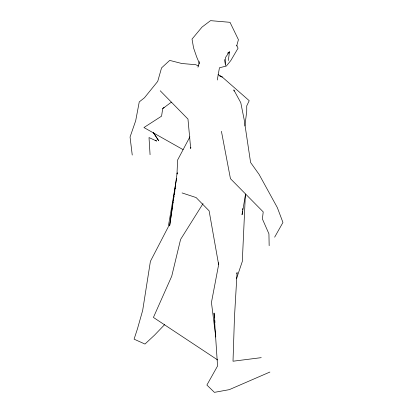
<?xml version="1.0" encoding="UTF-8"?>
<svg xmlns="http://www.w3.org/2000/svg" width="413" height="413" viewBox="0 0 413 413"><rect width="100%" height="100%" fill="white"/><g stroke="black" fill="none" stroke-linecap="round" stroke-linejoin="round"><path stroke-width="0.62" d="M245.399 194.12L242.302 261.481L236.448 278.79M242.503 210.991L242.059 214.781L245.549 194.187M242.653 209.727L242.803 208.462M244.888 126.001L246.731 111.283L246.742 105.862L249.22 100.689L222.225 77.019L218.059 74.603M228.337 60.53L229.478 51.821L227.398 53.282M190.852 147.286L190.682 148.52L187.972 119.078L160.223 90.772M164.095 107.318L162.712 108.609L161.576 116.146L143.93 127.54L183.083 149.635M172.386 207.569L169.635 225.901L176.991 174.012L177.595 160.053L189.903 136.827M172.572 206.304L172.861 204.409M173.047 203.144L173.238 201.88M173.429 200.615L173.713 198.72M173.904 197.455L174.09 196.19M174.281 194.926L174.472 193.661M174.756 191.766L174.947 190.501M175.138 189.237L175.324 187.972M176.609 178.468L168.23 226.959L150.399 261.352L142.681 310.38L137.452 328.851L134.075 339.166L144.978 344.06L154.555 335.124L164.71 324.556M217.279 79.993L219.448 67.763L226.329 66.07L230.795 60.561L238.053 48.207L236.778 45.368M218.477 262.725L218.642 264.65L211.446 302.476L215.782 337.013M236.814 273.757L237.077 272.539L234.476 317.014L233.009 361.22L261.243 357.653M197.946 67.195L199.288 61.609M236.67 46.019L238.425 39.674L230.005 22.312L210.522 20.65L202.009 27.098L192.024 39.106L193.589 47.985L196.696 57.009L199.685 64.015M177.342 173.088L176.991 174.012L177.456 172.815M274.645 237.17L282.946 222.468L277.345 207.625L259.111 174.436L250.593 162.485L244.166 119.589L240.779 102.708L233.799 89.895L234.176 91.108M203.031 203.599L180.574 239.447L171.736 276.183L153.419 317.432L217.677 359.971M229.478 51.821L225.529 57.417L225.591 65.569L224.44 59.493M162.712 108.609L171.369 102.171M269.89 372.046L229.292 389.65L214.414 392.35L206.887 385.045L217.553 366.011L214.048 312.987L214.554 318.072M182.071 192.933L196.129 197.564L209.107 210.831L218.642 264.65M219.855 76.064L222.225 77.019L219.922 75.951M198.627 66.044L195.752 64.707L181.849 63.509L169.707 60.406L161.545 67.902L157.73 81.366L144.473 97.757L139.253 101.913L135.686 120.766L130.054 137.013L132.243 155.04M155.665 140.234L156.62 141.086L149.016 137.555L150.069 154.699M153.218 132.454L158.7 140.771L153.517 132.599M221.425 131.293L230.444 178.664L263.215 211.9L262.394 218.942L268.925 233.825L269.162 245.683M214.739 319.982L214.992 322.522"/></g></svg>
